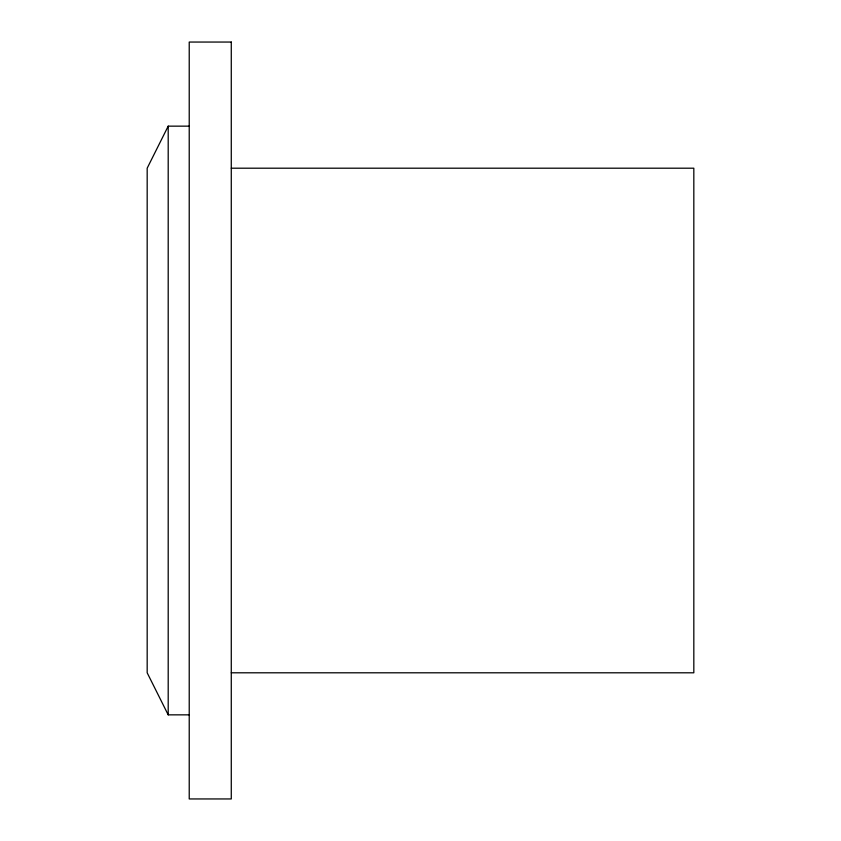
<?xml version="1.0" encoding="UTF-8"?>
<svg xmlns="http://www.w3.org/2000/svg" width="841" height="841" viewBox="0 0 841 841"><rect width="100%" height="100%" fill="white"/><g stroke="black" fill="none" stroke-linecap="round" stroke-linejoin="round"><path stroke-width="1.26" d="M189.225 126.15L168.2 126.15L147.175 168.2L147.175 672.8L168.2 714.85L189.225 714.85M231.275 168.2L693.825 168.2L693.825 672.8L231.275 672.8M168.2 126.15L168.2 714.85M231.275 42.05L189.225 42.05L189.225 798.95L231.275 798.95L231.275 42.05"/></g></svg>
